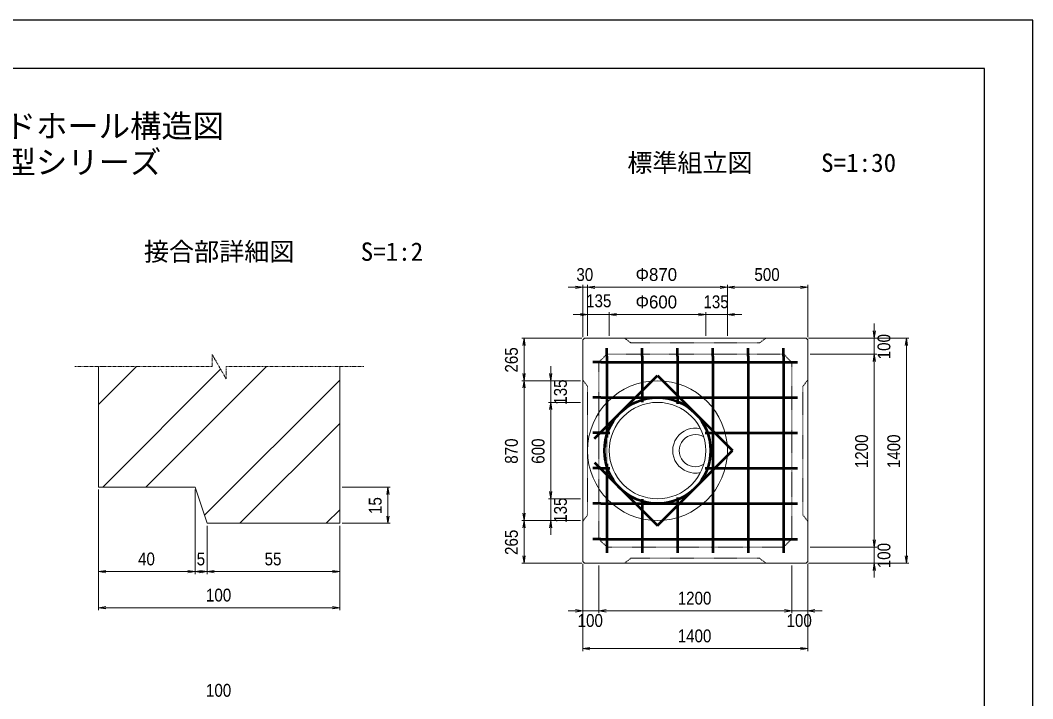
# Model space of a CAD drawing. Units: millimetres, scale not verified. Extents: x -210 to 210, y -148 to 148.
# Drawn here: x 0 to 210, y 7.8 to 148.5 of the extents above; entities that cross this region are included whole.
import ezdxf
from ezdxf.enums import TextEntityAlignment as Align

# ---------------------------------------------------------------- set-up
doc = ezdxf.new("R2010")
doc.units = ezdxf.units.MM
doc.linetypes.add('USER1', pattern=[12.95, 6.35, -3.175, 0.25, -3.175])
doc.linetypes.add('USER2', pattern=[4.7625, 3.175, -1.5875])
doc.layers.add('0-0', color=7, linetype='Continuous')
for name, color, linetype, lineweight in [('0-1_0', 5, 'Continuous', 25), ('0-2_dims', 2, 'Continuous', 13), ('0-3_pen1実線', 4, 'Continuous', 13), ('0-5_pen3実線', 7, 'Continuous', 18), ('0-6_pen4実線', 6, 'Continuous', 25), ('0-7_pen1一点', 4, 'USER1', 13), ('0-8_pen2破線', 3, 'USER2', 13), ('0-9_鉄筋１', 7, 'Continuous', 50), ('0-A_鉄筋２', 7, 'Continuous', 50)]:
    doc.layers.add(name, color=color, linetype=linetype, lineweight=lineweight)
doc.styles.add('ＭＳ ゴシック', font='')
doc.styles.add('ＭＳ Ｐゴシック', font='')
doc.styles.get('ＭＳ ゴシック').set_extended_font_data('MS Gothic')
doc.styles.get('ＭＳ Ｐゴシック').set_extended_font_data('MS PGothic')

# ---------------------------------------------------------------- blocks, each defined once
blk = doc.blocks.new('部分図 1')
at = {"layer": '0-1_0'}
blk.add_lwpolyline([(0, 0), (12600, 0), (12600, 8910), (0, 8910)], close=True, dxfattribs=at)
at = {"layer": '0-2_dims'}
for p, q in [((9800, 7248.66), (9710, 7248.66)), ((9800, 6937), (9800, 7263.66)), ((9830, 7248.66), (9800, 7248.66)), ((9830, 6947), (9830, 7263.66)), ((9830, 6947), (9830, 7263.66)), ((10700, 7248.66), (9830, 7248.66)), ((9830, 7248.66), (9920, 7248.66)), ((10700, 6947), (10700, 7263.66)), ((10700, 6947), (10700, 7263.66)), ((10700, 7248.66), (11200, 7248.66)), ((11200, 6937), (11200, 7263.66)), ((9830, 7078.04), (9740, 7078.04)), ((9830, 6947), (9830, 7093.04)), ((9965, 7078.04), (9830, 7078.04)), ((9965, 6947), (9965, 7093.04)), ((9965, 6947), (9965, 7093.04)), ((9965, 7078.04), (10565, 7078.04)), ((9965, 7078.04), (10055, 7078.04)), ((10565, 7078.04), (10475, 7078.04)), ((10565, 6947), (10565, 7093.04)), ((10565, 6947), (10565, 7093.04)), ((10565, 7078.04), (10700, 7078.04)), ((10700, 6947), (10700, 7093.04)), ((10700, 7078.04), (10790, 7078.04)), ((11614, 6932), (11614, 7022)), ((9795, 6932), (9420, 6932)), ((9435, 6667), (9435, 6932)), ((11205, 6932), (11629, 6932)), ((11205, 6932), (11829, 6932)), ((11614, 6832), (11614, 6932)), ((11814, 5532), (11814, 6932)), ((11215, 6832), (11629, 6832)), ((11215, 6832), (11629, 6832)), ((11614, 6832), (11614, 6742)), ((11614, 6832), (11614, 5632)), ((9601, 6667), (9601, 6757)), ((9785, 6667), (9420, 6667)), ((9785, 6667), (9420, 6667)), ((9435, 5797), (9435, 6667)), ((9785, 6667), (9586, 6667)), ((9601, 6532), (9601, 6667)), ((9785, 6532), (9586, 6532)), ((9785, 6532), (9586, 6532)), ((9601, 6532), (9601, 6442)), ((9601, 6532), (9601, 5932)), ((6787.5, 5989.69), (6787.5, 5464.03)), ((6787.5, 5989.69), (6787.5, 5239.03)), ((7387.5, 5989.69), (7387.5, 5464.03)), ((7387.5, 5989.69), (7387.5, 5464.03)), ((8302.5, 6004.69), (8602.59, 6004.69)), ((8587.59, 6004.69), (8587.59, 5779.69)), ((9601, 5932), (9601, 6022)), ((9785, 5932), (9586, 5932)), ((9785, 5932), (9586, 5932)), ((9601, 5932), (9601, 5797)), ((9785, 5797), (9420, 5797)), ((9785, 5797), (9420, 5797)), ((9435, 5797), (9435, 5532)), ((9785, 5797), (9586, 5797)), ((9601, 5797), (9601, 5707)), ((7462.5, 5764.69), (7462.5, 5464.03)), ((7462.5, 5764.69), (7462.5, 5464.03)), ((8287.5, 5764.69), (8287.5, 5464.03)), ((8287.5, 5764.69), (8287.5, 5239.03)), ((8302.5, 5779.69), (8602.59, 5779.69)), ((11614, 5632), (11614, 5722)), ((11215, 5632), (11629, 5632)), ((11215, 5632), (11629, 5632)), ((11614, 5632), (11614, 5532)), ((9795, 5532), (9420, 5532)), ((9800, 5527), (9800, 5220)), ((9800, 5527), (9800, 4985)), ((9900, 5517), (9900, 5220)), ((9900, 5517), (9900, 5220)), ((11100, 5517), (11100, 5220)), ((11100, 5517), (11100, 5220)), ((11200, 5527), (11200, 5220)), ((11200, 5527), (11200, 4985)), ((11205, 5532), (11629, 5532)), ((11205, 5532), (11829, 5532)), ((11614, 5532), (11614, 5442)), ((7387.5, 5479.03), (6787.5, 5479.03)), ((7462.5, 5479.03), (7387.5, 5479.03)), ((7462.5, 5479.03), (8287.5, 5479.03)), ((8287.5, 5254.03), (6787.5, 5254.03)), ((9800, 5235), (9710, 5235)), ((9900, 5235), (9800, 5235)), ((9900, 5235), (9990, 5235)), ((9900, 5235), (11100, 5235)), ((11100, 5235), (11010, 5235)), ((11100, 5235), (11200, 5235)), ((11200, 5235), (11290, 5235)), ((9800, 5000), (11200, 5000))]:
    blk.add_line(p, q, dxfattribs=at)
for points in [[(9755, 7241.16), (9800, 7248.66), (9755, 7256.16)], [(9875, 7256.16), (9830, 7248.66), (9875, 7241.16)], [(9875, 7256.16), (9830, 7248.66), (9875, 7241.16)], [(10655, 7241.16), (10700, 7248.66), (10655, 7256.16)], [(10745, 7256.16), (10700, 7248.66), (10745, 7241.16)], [(11155, 7241.16), (11200, 7248.66), (11155, 7256.16)], [(9785, 7070.54), (9830, 7078.04), (9785, 7085.54)], [(10010, 7085.54), (9965, 7078.04), (10010, 7070.54)], [(10010, 7085.54), (9965, 7078.04), (10010, 7070.54)], [(10520, 7070.54), (10565, 7078.04), (10520, 7085.54)], [(10520, 7070.54), (10565, 7078.04), (10520, 7085.54)], [(10745, 7085.54), (10700, 7078.04), (10745, 7070.54)], [(9442.5, 6887), (9435, 6932), (9427.5, 6887)], [(11606.5, 6977), (11614, 6932), (11621.5, 6977)], [(11821.5, 6887), (11814, 6932), (11806.5, 6887)], [(11621.5, 6787), (11614, 6832), (11606.5, 6787)], [(11621.5, 6787), (11614, 6832), (11606.5, 6787)], [(9427.5, 6712), (9435, 6667), (9442.5, 6712)], [(9593.5, 6712), (9601, 6667), (9608.5, 6712)], [(9442.5, 6622), (9435, 6667), (9427.5, 6622)], [(9608.5, 6487), (9601, 6532), (9593.5, 6487)], [(9608.5, 6487), (9601, 6532), (9593.5, 6487)], [(8595.09, 5959.69), (8587.59, 6004.69), (8580.09, 5959.69)], [(9593.5, 5977), (9601, 5932), (9608.5, 5977)], [(9593.5, 5977), (9601, 5932), (9608.5, 5977)], [(8580.09, 5824.69), (8587.59, 5779.69), (8595.09, 5824.69)], [(9427.5, 5842), (9435, 5797), (9442.5, 5842)], [(9442.5, 5752), (9435, 5797), (9427.5, 5752)], [(9608.5, 5752), (9601, 5797), (9593.5, 5752)], [(11606.5, 5677), (11614, 5632), (11621.5, 5677)], [(11606.5, 5677), (11614, 5632), (11621.5, 5677)], [(9427.5, 5577), (9435, 5532), (9442.5, 5577)], [(11806.5, 5577), (11814, 5532), (11821.5, 5577)], [(6832.5, 5486.53), (6787.5, 5479.03), (6832.5, 5471.53)], [(7342.5, 5471.53), (7387.5, 5479.03), (7342.5, 5486.53)], [(7432.5, 5486.53), (7387.5, 5479.03), (7432.5, 5471.53)], [(7417.5, 5471.53), (7462.5, 5479.03), (7417.5, 5486.53)], [(7507.5, 5486.53), (7462.5, 5479.03), (7507.5, 5471.53)], [(8242.5, 5471.53), (8287.5, 5479.03), (8242.5, 5486.53)], [(11621.5, 5487), (11614, 5532), (11606.5, 5487)], [(6832.5, 5261.53), (6787.5, 5254.03), (6832.5, 5246.53)], [(8242.5, 5246.53), (8287.5, 5254.03), (8242.5, 5261.53)], [(9755, 5227.5), (9800, 5235), (9755, 5242.5)], [(9945, 5242.5), (9900, 5235), (9945, 5227.5)], [(9945, 5242.5), (9900, 5235), (9945, 5227.5)], [(11055, 5227.5), (11100, 5235), (11055, 5242.5)], [(11055, 5227.5), (11100, 5235), (11055, 5242.5)], [(11245, 5242.5), (11200, 5235), (11245, 5227.5)], [(9845, 5007.5), (9800, 5000), (9845, 4992.5)], [(11155, 4992.5), (11200, 5000), (11155, 5007.5)]]:
    blk.add_lwpolyline(points, dxfattribs=at)
at = {"layer": '0-3_pen1実線'}
for p, q in [((6787.5, 6518.09), (7024.1, 6754.69)), ((7082.33, 6004.69), (7832.33, 6754.69)), ((6812.92, 6004.69), (7546.8, 6738.58)), ((7445.91, 5829.46), (8287.5, 6671.05)), ((7665.55, 5779.69), (8287.5, 6401.65)), ((8204.36, 5779.69), (8287.5, 5862.83))]:
    blk.add_line(p, q, dxfattribs=at)
at = {"layer": '0-5_pen3実線'}
for p, q in [((9810, 6932), (9800, 6922)), ((11190, 6932), (9810, 6932)), ((11190, 6932), (11200, 6922)), ((9800, 6922), (9800, 5542)), ((11200, 5542), (11200, 6922)), ((6787.5, 6754.69), (6787.5, 6004.69)), ((8287.5, 6754.69), (8287.5, 5779.69)), ((7387.5, 6004.69), (6787.5, 6004.69)), ((7462.5, 5779.69), (7387.5, 6004.69)), ((7462.5, 5779.69), (8287.5, 5779.69)), ((9800, 5542), (9810, 5532)), ((9810, 5532), (11190, 5532)), ((11200, 5542), (11190, 5532))]:
    blk.add_line(p, q, dxfattribs=at)
for radius in [435, 300]:
    blk.add_circle((10265, 6232), radius, dxfattribs=at)
for radius, start, end in [(140, 76.66624, 283.33376), (100, 58.18841, 301.81159)]:
    blk.add_arc((10500, 6232), radius, start, end, dxfattribs=at)
at = {"layer": '0-6_pen4実線'}
blk.add_lwpolyline([(300, 300), (12300, 300), (12300, 8610), (300, 8610)], close=True, dxfattribs=at)
at = {"layer": '0-7_pen1一点'}
for p, q in [((7494.2, 6754.69), (7494.2, 6829.69)), ((7580.8, 6679.69), (7494.2, 6829.69)), ((7494.2, 6754.69), (6637.5, 6754.69)), ((8437.5, 6754.69), (7580.8, 6754.69)), ((7580.8, 6754.69), (7580.8, 6679.69))]:
    blk.add_line(p, q, dxfattribs=at)
at = {"layer": '0-8_pen2破線'}
for p, q in [((10100, 6902), (10060, 6932)), ((10900, 6902), (10940, 6932)), ((10100, 6902), (10900, 6902)), ((9900, 6782), (9950, 6832)), ((11050, 6832), (9950, 6832)), ((9950, 6832), (9950, 5632)), ((11050, 6832), (11100, 6782)), ((11050, 6832), (11050, 5632)), ((9900, 6782), (9900, 5682)), ((9900, 6782), (11100, 6782)), ((11100, 5682), (11100, 6782)), ((11170, 6632), (11200, 6672)), ((11170, 5832), (11170, 6632)), ((9830, 5832), (9800, 5792)), ((11170, 5832), (11200, 5792)), ((9950, 5632), (9900, 5682)), ((9900, 5682), (11100, 5682)), ((11100, 5682), (11050, 5632)), ((9950, 5632), (11050, 5632)), ((10100, 5562), (10060, 5532)), ((10100, 5562), (10900, 5562)), ((10900, 5562), (10940, 5532))]:
    blk.add_line(p, q, dxfattribs=at)
blk.add_lwpolyline([(9830, 5832), (9830, 6632), (9800, 6672)], dxfattribs=at)
at = {"layer": '0-9_鉄筋１'}
for p, q in [((9950, 6819), (9950, 6314)), ((10170, 6819), (10170, 6534)), ((10390, 6819), (10390, 6524)), ((10610, 6819), (10610, 5645)), ((10830, 6819), (10830, 5645)), ((11050, 6819), (11050, 5645)), ((9913, 6782), (11087, 6782)), ((9873, 6306.67), (10265.04, 6698.71)), ((10265.04, 6698.71), (10731.71, 6232.04)), ((9913, 6562), (11087, 6562)), ((9913, 6342), (9968, 6342)), ((10562, 6342), (11087, 6342)), ((10265.21, 5765.54), (10731.71, 6232.04)), ((9873, 6157.75), (10265.21, 5765.54)), ((9913, 6122), (9968, 6122)), ((9950, 6150), (9950, 5645)), ((10562, 6122), (11087, 6122)), ((10170, 5930), (10170, 5645)), ((10390, 5940), (10390, 5645)), ((9913, 5902), (11087, 5902)), ((9913, 5682), (11087, 5682))]:
    blk.add_line(p, q, dxfattribs=at)
blk.add_circle((10265, 6232), 330, dxfattribs=at)
at = {"layer": '0-A_鉄筋２'}
for p, q in [((9950, 6819), (9950, 6869)), ((10170, 6819), (10170, 6869)), ((10390, 6819), (10390, 6869)), ((10610, 6819), (10610, 6869)), ((10830, 6819), (10830, 6869)), ((11050, 6819), (11050, 6869)), ((9913, 6782), (9863, 6782)), ((11087, 6782), (11137, 6782)), ((9913, 6562), (9863, 6562)), ((11087, 6562), (11137, 6562)), ((9913, 6342), (9863, 6342)), ((11087, 6342), (11137, 6342)), ((9913, 6122), (9863, 6122)), ((11087, 6122), (11137, 6122)), ((9913, 5902), (9863, 5902)), ((11087, 5902), (11137, 5902)), ((9913, 5682), (9863, 5682)), ((11087, 5682), (11137, 5682)), ((9950, 5645), (9950, 5595)), ((10170, 5645), (10170, 5595)), ((10390, 5645), (10390, 5595)), ((10610, 5645), (10610, 5595)), ((10830, 5645), (10830, 5595)), ((11050, 5645), (11050, 5595))]:
    blk.add_line(p, q, dxfattribs=at)
at = {"layer": '0-2_dims', "color": 7, "style": 'ＭＳ Ｐゴシック', "width": 0.9}
for s, p in [('30', (9760.45, 7263.66)), ('500', (10868.18, 7263.66)), ('135', (9820.95, 7100.11)), ('135', (10550.95, 7094.11)), ('40', (7032.95, 5494.03)), ('5', (7397.73, 5494.03)), ('55', (7820.45, 5494.03)), ('100', (7455.68, 5269.03)), ('1200', (10390.91, 5250)), ('100', (9768.18, 5110.91)), ('100', (11068.18, 5110.91)), ('1400', (10390.91, 5015)), ('100', (7455.68, 4676.54))]:
    blk.add_text(s, height=79.98, dxfattribs=at).set_placement(p, align=Align.BOTTOM_LEFT)
at = {"layer": '0-2_dims', "color": 7, "style": 'ＭＳ Ｐゴシック'}
for s, p in [('Φ870', (10128.64, 7263.66)), ('Φ600', (10128.64, 7093.04))]:
    blk.add_text(s, height=79.98, dxfattribs=at).set_placement(p, align=Align.BOTTOM_LEFT)
at = {"layer": '0-2_dims', "color": 7, "style": 'ＭＳ Ｐゴシック', "width": 0.9}
for s, p in [('100', (11738.09, 6800.18)), ('265', (9420, 6717.68)), ('135', (9725.09, 6517.68)), ('870', (9420, 6150.18)), ('600', (9586, 6150.18)), ('1200', (11599, 6122.91)), ('1400', (11799, 6122.91)), ('15', (8572.59, 5837.65)), ('135', (9725.09, 5782.68)), ('265', (9420, 5582.68)), ('100', (11738.09, 5500.18))]:
    blk.add_text(s, height=79.98, rotation=90, dxfattribs=at).set_placement(p, align=Align.BOTTOM_LEFT)
at = {"layer": '0-5_pen3実線', "style": 'ＭＳ ゴシック'}
for s, height, p in [('\u3000標準組立図\u3000', 114.3, (9921.35, 7932.02)), ('S=1:30', 114.4, (11283, 7932.01)), ('\u3000接合部詳細図\u3000', 114.4, (6913.57, 7378.74)), ('S=1:2', 114.3, (8418.31, 7378.76))]:
    blk.add_text(s, height=height, dxfattribs=at).set_placement(p, align=Align.BOTTOM_LEFT)
at = {"layer": '0-6_pen4実線', "style": 'ＭＳ ゴシック'}
for s, p in [('\u3000ＫＯＥＩハンドホール構造図\u3000', (4837.55, 8137.5)), ('１２００型シリーズ', (5422.51, 7912.5))]:
    blk.add_text(s, height=143, dxfattribs=at).set_placement(p, align=Align.BOTTOM_LEFT)

msp = doc.modelspace()

# ---------------------------------------------------------------- block references
at = {"layer": '0-0', "xscale": 0.03333333, "yscale": 0.03333333}
msp.add_blockref('部分図 1', (-210, -148.5), dxfattribs=at)

doc.saveas('drawing.dxf')
